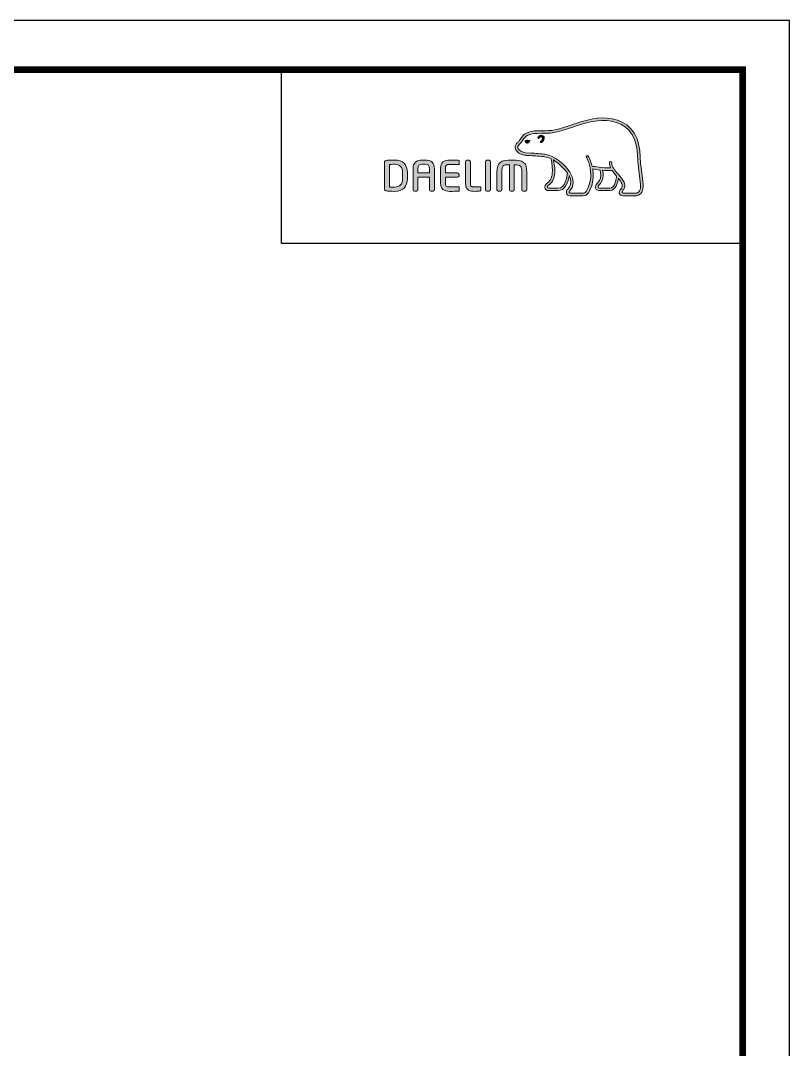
# Model space of a CAD drawing. Header units: millimetres. Extents: x 2696 to 3673, y 598 to 1313.
# Drawn here: x 3412.7 to 3672.9, y 965.2 to 1313.3 of the extents above; entities that cross this region are included whole.
import ezdxf

# ---------------------------------------------------------------- set-up
doc = ezdxf.new("R2010")
doc.units = ezdxf.units.MM
doc.layers.add('레이어 1', color=7, linetype='Continuous', lineweight=0)

msp = doc.modelspace()

# ---------------------------------------------------------------- hatches: boundary and pattern name
at = {"layer": '레이어 1'}
h = msp.add_hatch(color=5, dxfattribs=at)
h.dxf.hatch_style = 1
edge = h.paths.add_edge_path(flags=16)
edge.add_spline(control_points=[(3621.95, 1255.35), (3621.53, 1254.87), (3620.99, 1254.87), (3620.97, 1254.87), (3620.97, 1254.87), (3616.69, 1254.87), (3616.69, 1254.87), (3616.53, 1254.87), (3616.41, 1254.91), (3616.33, 1254.99), (3616.26, 1255.05), (3616.23, 1255.15), (3616.23, 1255.27), (3616.23, 1255.51), (3616.41, 1255.73), (3616.6, 1255.97), (3616.77, 1256.19), (3616.94, 1256.4), (3617.03, 1256.66), (3617.26, 1257.29), (3617.24, 1257.96), (3616.96, 1258.56), (3616.45, 1259.63), (3615.7, 1260.47), (3614.98, 1261.29), (3614.98, 1261.29), (3614.73, 1261.56), (3614.73, 1261.56), (3613.78, 1262.61), (3612.81, 1263.7), (3612.73, 1265.18), (3612.71, 1265.47), (3612.58, 1265.65), (3612.39, 1265.64), (3612.39, 1265.64), (3612.11, 1265.51), (3612.11, 1265.51), (3612.03, 1265.43), (3611.99, 1265.3), (3611.99, 1265.16), (3611.99, 1265.16), (3611.99, 1265.11), (3611.99, 1265.11), (3612.03, 1264.58), (3612.16, 1264.05), (3612.38, 1263.51), (3612.38, 1263.51), (3612.4, 1263.45), (3612.4, 1263.45), (3612.4, 1263.45), (3612.34, 1263.45), (3612.34, 1263.45), (3609.6, 1263.34), (3606.9, 1263.86), (3606.11, 1264.05), (3605.62, 1266.02), (3604.83, 1267.32), (3604.79, 1267.38), (3604.73, 1267.48), (3604.63, 1267.56), (3604.54, 1267.59), (3604.54, 1267.59), (3604.31, 1267.55), (3604.28, 1267.55), (3604.26, 1267.52), (3604.22, 1267.46), (3604.13, 1267.34), (3604.13, 1267.34), (3604.12, 1267.25), (3604.12, 1267.25), (3604.12, 1267.25), (3604.19, 1266.99), (3604.19, 1266.99), (3604.25, 1266.89), (3605.66, 1264.41), (3605.66, 1261.14), (3605.66, 1259.12), (3605.13, 1257.21), (3604.08, 1255.47), (3603.83, 1255.06), (3603.5, 1254.87), (3603.01, 1254.87), (3603.01, 1254.87), (3598.79, 1254.87), (3598.79, 1254.87), (3598.65, 1254.87), (3598.36, 1254.97), (3598.36, 1255.27), (3598.36, 1255.44), (3598.52, 1255.72), (3598.78, 1256.01), (3600.54, 1257.97), (3599.52, 1261.03), (3597.83, 1263.04), (3596.2, 1264.99), (3593.54, 1267.43), (3590.13, 1268.04), (3588.92, 1268.25), (3586.93, 1268.37), (3585.33, 1268.47), (3585.33, 1268.47), (3583.7, 1268.56), (3583.7, 1268.56), (3582.87, 1268.63), (3581.49, 1269.14), (3581.07, 1269.93), (3580.9, 1270.26), (3580.92, 1270.59), (3581.14, 1270.98), (3581.28, 1271.21), (3581.47, 1271.41), (3581.71, 1271.65), (3581.98, 1271.92), (3582.25, 1272.2), (3582.47, 1272.57), (3582.47, 1272.57), (3582.53, 1272.68), (3582.53, 1272.68), (3583.34, 1274.24), (3585.02, 1275.07), (3587.52, 1275.13), (3587.52, 1275.13), (3588.93, 1275.15), (3588.93, 1275.15), (3590.48, 1275.16), (3592.23, 1275.16), (3593.68, 1275.48), (3595.7, 1275.91), (3597.73, 1276.61), (3599.53, 1277.22), (3599.53, 1277.22), (3599.59, 1277.24), (3599.59, 1277.24), (3601.8, 1277.99), (3604.1, 1278.78), (3606.44, 1279.16), (3610.2, 1279.78), (3615.35, 1279.76), (3618.6, 1276.12), (3620.09, 1274.44), (3621.02, 1272.12), (3621.34, 1269.23), (3621.34, 1269.23), (3621.32, 1269.24), (3621.31, 1269.25), (3621.34, 1269.19), (3621.36, 1268.87), (3621.5, 1267.03), (3621.53, 1266.15), (3621.58, 1265.23), (3621.81, 1263.54), (3621.81, 1263.54), (3622.46, 1257.87), (3622.46, 1257.87), (3622.46, 1257.87), (3622.5, 1257.18), (3622.5, 1257.18), (3622.5, 1256.37), (3622.32, 1255.75), (3621.95, 1255.35)], knot_values=[0, 0, 0, 0, 1, 1, 1, 2, 2, 2, 3, 3, 3, 4, 4, 4, 5, 5, 5, 6, 6, 6, 7, 7, 7, 8, 8, 8, 9, 9, 9, 10, 10, 10, 11, 11, 11, 12, 12, 12, 13, 13, 13, 14, 14, 14, 15, 15, 15, 16, 16, 16, 17, 17, 17, 18, 18, 18, 19, 19, 19, 20, 20, 20, 21, 21, 21, 22, 22, 22, 23, 23, 23, 24, 24, 24, 25, 25, 25, 26, 26, 26, 27, 27, 27, 28, 28, 28, 29, 29, 29, 30, 30, 30, 31, 31, 31, 32, 32, 32, 33, 33, 33, 34, 34, 34, 35, 35, 35, 36, 36, 36, 37, 37, 37, 38, 38, 38, 39, 39, 39, 40, 40, 40, 41, 41, 41, 42, 42, 42, 43, 43, 43, 44, 44, 44, 45, 45, 45, 46, 46, 46, 47, 47, 47, 48, 48, 48, 49, 49, 49, 50, 50, 50, 51, 51, 51, 52, 52, 52, 53, 53, 53, 53], degree=3, periodic=0)
edge = h.paths.add_edge_path(flags=16)
edge.add_spline(control_points=[(3612.05, 1256.57), (3612.05, 1256.57), (3608.56, 1256.57), (3608.56, 1256.57), (3608.3, 1256.57), (3608.1, 1256.78), (3608.1, 1257.04), (3608.1, 1257.22), (3608.26, 1257.46), (3608.41, 1257.62), (3609.12, 1258.3), (3609.84, 1259.23), (3609.84, 1261.01), (3609.84, 1261.01), (3609.8, 1261.82), (3609.8, 1261.82), (3609.8, 1261.82), (3609.67, 1262.61), (3609.67, 1262.61), (3609.67, 1262.61), (3609.66, 1262.66), (3609.66, 1262.66), (3609.66, 1262.66), (3609.71, 1262.65), (3609.71, 1262.65), (3610.36, 1262.61), (3611.63, 1262.54), (3612.84, 1262.59), (3613.15, 1262.11), (3613.64, 1261.48), (3614.37, 1260.64), (3614.33, 1260.22), (3613.99, 1256.57), (3612.05, 1256.57)], knot_values=[0, 0, 0, 0, 1, 1, 1, 2, 2, 2, 3, 3, 3, 4, 4, 4, 5, 5, 5, 6, 6, 6, 7, 7, 7, 8, 8, 8, 9, 9, 9, 10, 10, 10, 11, 11, 11, 11], degree=3, periodic=0)
edge = h.paths.add_edge_path(flags=16)
edge.add_spline(control_points=[(3594.52, 1256.57), (3594.52, 1256.57), (3591.46, 1256.57), (3591.46, 1256.57), (3591.23, 1256.57), (3590.98, 1256.76), (3590.98, 1257.04), (3590.98, 1257.21), (3591.12, 1257.42), (3591.38, 1257.63), (3592.16, 1258.25), (3593.33, 1259.18), (3593.46, 1261.77), (3593.46, 1261.77), (3593.48, 1262.47), (3593.48, 1262.47), (3593.48, 1263.57), (3593.23, 1264.89), (3592.99, 1266.08), (3592.99, 1266.08), (3592.95, 1266.2), (3592.95, 1266.2), (3592.95, 1266.2), (3593.05, 1266.12), (3593.05, 1266.12), (3593.51, 1265.84), (3596.01, 1264.14), (3597.79, 1261.64), (3597.64, 1260.45), (3596.97, 1256.57), (3594.52, 1256.57)], knot_values=[0, 0, 0, 0, 1, 1, 1, 2, 2, 2, 3, 3, 3, 4, 4, 4, 5, 5, 5, 6, 6, 6, 7, 7, 7, 8, 8, 8, 9, 9, 9, 10, 10, 10, 10], degree=3, periodic=0)
edge = h.paths.add_edge_path()
edge.add_spline(control_points=[(3623.33, 1257.96), (3623.33, 1257.96), (3622.67, 1263.66), (3622.67, 1263.66), (3622.43, 1265.36), (3622.4, 1266.26), (3622.37, 1267.07), (3622.37, 1267.07), (3622.21, 1269.32), (3622.21, 1269.32), (3621.86, 1272.39), (3620.87, 1274.88), (3619.25, 1276.69), (3615.74, 1280.63), (3610.27, 1280.67), (3606.3, 1280.02), (3603.86, 1279.61), (3601.53, 1278.82), (3599.28, 1278.05), (3599.28, 1278.05), (3599.21, 1278.02), (3599.21, 1278.02), (3597.45, 1277.42), (3595.45, 1276.74), (3593.49, 1276.32), (3592.14, 1276.03), (3590.46, 1276.02), (3588.97, 1276.01), (3588.97, 1276.01), (3587.49, 1276), (3587.49, 1276), (3584.66, 1275.93), (3582.73, 1274.94), (3581.75, 1273.08), (3581.75, 1273.08), (3581.71, 1273), (3581.71, 1273), (3581.55, 1272.72), (3581.31, 1272.48), (3581.1, 1272.26), (3580.86, 1272.02), (3580.59, 1271.76), (3580.39, 1271.41), (3580.19, 1271.07), (3580.08, 1270.72), (3580.08, 1270.37), (3580.08, 1270.08), (3580.16, 1269.8), (3580.3, 1269.53), (3580.9, 1268.39), (3582.62, 1267.78), (3583.65, 1267.7), (3583.65, 1267.7), (3585.16, 1267.61), (3585.19, 1267.6), (3586.7, 1267.52), (3588.77, 1267.4), (3589.98, 1267.19), (3590.68, 1267.06), (3591.48, 1266.81), (3592.22, 1266.46), (3592.27, 1266.27), (3592.66, 1264.56), (3592.66, 1262.47), (3592.66, 1262.47), (3592.64, 1261.8), (3592.64, 1261.8), (3592.53, 1259.59), (3591.57, 1258.82), (3590.86, 1258.26), (3590.79, 1258.2), (3590.16, 1257.68), (3590.12, 1257.05), (3590.08, 1256.69), (3590.18, 1256.37), (3590.4, 1256.14), (3590.63, 1255.88), (3590.99, 1255.76), (3591.46, 1255.76), (3591.46, 1255.76), (3594.52, 1255.76), (3594.52, 1255.76), (3596.82, 1255.76), (3597.95, 1258.23), (3598.3, 1260.54), (3598.3, 1260.54), (3598.31, 1260.87), (3598.31, 1260.87), (3598.31, 1260.87), (3598.4, 1260.7), (3598.4, 1260.7), (3598.69, 1260.05), (3598.87, 1259.27), (3598.87, 1258.68), (3598.87, 1257.85), (3598.62, 1257.13), (3598.13, 1256.59), (3598.01, 1256.47), (3597.39, 1255.83), (3597.39, 1255.19), (3597.39, 1255.19), (3597.4, 1255.09), (3597.4, 1255.09), (3597.49, 1254.34), (3598.09, 1254), (3598.66, 1254), (3598.66, 1254), (3603.01, 1254), (3603.01, 1254), (3603.8, 1254), (3604.43, 1254.36), (3604.83, 1255.03), (3605.94, 1256.87), (3606.5, 1258.87), (3606.5, 1260.97), (3606.5, 1261.62), (3606.44, 1262.32), (3606.32, 1263.05), (3606.32, 1263.05), (3606.31, 1263.11), (3606.31, 1263.11), (3606.31, 1263.11), (3606.37, 1263.09), (3606.37, 1263.09), (3606.89, 1262.99), (3607.73, 1262.85), (3608.78, 1262.73), (3608.78, 1262.73), (3608.81, 1262.73), (3608.81, 1262.73), (3608.81, 1262.73), (3608.95, 1261.93), (3608.95, 1261.93), (3608.95, 1261.93), (3608.98, 1261.74), (3608.98, 1261.74), (3608.98, 1261.74), (3609.02, 1261.03), (3609.02, 1261.03), (3609.02, 1259.34), (3608.25, 1258.6), (3607.83, 1258.2), (3607.83, 1258.2), (3607.25, 1257.61), (3607.19, 1257.09), (3607.19, 1257.09), (3607.17, 1256.93), (3607.17, 1256.93), (3607.17, 1256.77), (3607.21, 1256.45), (3607.5, 1256.15), (3607.75, 1255.89), (3608.14, 1255.76), (3608.66, 1255.76), (3608.66, 1255.76), (3612.05, 1255.76), (3612.05, 1255.76), (3614.11, 1255.76), (3614.73, 1258.38), (3614.98, 1259.85), (3614.98, 1259.85), (3615, 1260), (3615, 1260), (3615, 1260), (3615.08, 1259.89), (3615.08, 1259.89), (3615.55, 1259.28), (3615.97, 1258.6), (3616.17, 1258.18), (3616.28, 1257.97), (3616.33, 1257.72), (3616.33, 1257.48), (3616.33, 1257.48), (3616.26, 1256.99), (3616.26, 1256.99), (3616.18, 1256.72), (3615.99, 1256.48), (3615.82, 1256.24), (3615.55, 1255.9), (3615.29, 1255.55), (3615.29, 1255.12), (3615.29, 1255.12), (3615.31, 1254.88), (3615.31, 1254.88), (3615.43, 1254.32), (3615.89, 1254), (3616.6, 1254), (3616.6, 1254), (3620.97, 1254), (3620.97, 1254), (3621.06, 1254), (3621.91, 1254.03), (3622.58, 1254.75), (3623.11, 1255.32), (3623.37, 1256.12), (3623.37, 1257.17), (3623.37, 1257.17), (3623.33, 1257.95), (3623.33, 1257.96)], knot_values=[0, 0, 0, 0, 1, 1, 1, 2, 2, 2, 3, 3, 3, 4, 4, 4, 5, 5, 5, 6, 6, 6, 7, 7, 7, 8, 8, 8, 9, 9, 9, 10, 10, 10, 11, 11, 11, 12, 12, 12, 13, 13, 13, 14, 14, 14, 15, 15, 15, 16, 16, 16, 17, 17, 17, 18, 18, 18, 19, 19, 19, 20, 20, 20, 21, 21, 21, 22, 22, 22, 23, 23, 23, 24, 24, 24, 25, 25, 25, 26, 26, 26, 27, 27, 27, 28, 28, 28, 29, 29, 29, 30, 30, 30, 31, 31, 31, 32, 32, 32, 33, 33, 33, 34, 34, 34, 35, 35, 35, 36, 36, 36, 37, 37, 37, 38, 38, 38, 39, 39, 39, 40, 40, 40, 41, 41, 41, 42, 42, 42, 43, 43, 43, 44, 44, 44, 45, 45, 45, 46, 46, 46, 47, 47, 47, 48, 48, 48, 49, 49, 49, 50, 50, 50, 51, 51, 51, 52, 52, 52, 53, 53, 53, 54, 54, 54, 55, 55, 55, 56, 56, 56, 57, 57, 57, 58, 58, 58, 59, 59, 59, 60, 60, 60, 61, 61, 61, 62, 62, 62, 63, 63, 63, 64, 64, 64, 65, 65, 65, 66, 66, 66, 66], degree=3, periodic=0)
edge = h.paths.add_edge_path(flags=0)
edge.add_spline(control_points=[(3583.57, 1272.68), (3583.57, 1272.68), (3584.21, 1272.96), (3584.99, 1272.66), (3584.99, 1272.66), (3585.09, 1272.62), (3584.96, 1272.44), (3584.58, 1271.92), (3584.2, 1271.81), (3584.2, 1271.81), (3584.2, 1271.81), (3583.93, 1271.72), (3583.78, 1271.9), (3583.47, 1272.27), (3583.46, 1272.48), (3583.46, 1272.48), (3583.46, 1272.48), (3583.43, 1272.64), (3583.57, 1272.68)], knot_values=[0, 0, 0, 0, 1, 1, 1, 2, 2, 2, 3, 3, 3, 4, 4, 4, 5, 5, 5, 6, 6, 6, 6], degree=3, periodic=0)
edge = h.paths.add_edge_path(flags=0)
edge.add_spline(control_points=[(3587.76, 1273.84), (3587.67, 1273.74), (3587.66, 1273.57), (3587.76, 1273.48), (3587.86, 1273.39), (3588.03, 1273.41), (3588.12, 1273.51), (3588.17, 1273.57), (3588.69, 1274.19), (3589.14, 1273.87), (3589.31, 1273.75), (3589.38, 1273.58), (3589.35, 1273.37), (3589.31, 1273.02), (3589.01, 1272.63), (3588.8, 1272.49), (3588.68, 1272.42), (3588.61, 1272.27), (3588.66, 1272.14), (3588.72, 1272.02), (3588.88, 1271.98), (3589, 1272.04), (3589.38, 1272.22), (3589.85, 1272.82), (3589.92, 1273.38), (3589.96, 1273.77), (3589.79, 1274.09), (3589.47, 1274.31), (3588.8, 1274.78), (3588.04, 1274.15), (3587.76, 1273.84)], knot_values=[0, 0, 0, 0, 1, 1, 1, 2, 2, 2, 3, 3, 3, 4, 4, 4, 5, 5, 5, 6, 6, 6, 7, 7, 7, 8, 8, 8, 9, 9, 9, 10, 10, 10, 10], degree=3, periodic=0)
edge = h.paths.add_edge_path(flags=0)
edge.add_spline(control_points=[(3587.68, 1273.38), (3587.68, 1273.38), (3587.68, 1273.38), (3587.68, 1273.38), (3587.68, 1273.38), (3587.68, 1273.38), (3587.68, 1273.38)], knot_values=[0, 0, 0, 0, 1, 1, 1, 2, 2, 2, 2], degree=3, periodic=0)
h = msp.add_hatch(color=5, dxfattribs=at)
h.dxf.hatch_style = 2
edge = h.paths.add_edge_path()
edge.add_spline(control_points=[(3587.76, 1273.84), (3587.67, 1273.74), (3587.66, 1273.57), (3587.76, 1273.48), (3587.86, 1273.39), (3588.03, 1273.41), (3588.12, 1273.51), (3588.17, 1273.57), (3588.69, 1274.19), (3589.14, 1273.87), (3589.31, 1273.75), (3589.38, 1273.58), (3589.35, 1273.37), (3589.31, 1273.02), (3589.01, 1272.63), (3588.8, 1272.49), (3588.68, 1272.42), (3588.61, 1272.27), (3588.66, 1272.14), (3588.72, 1272.02), (3588.88, 1271.98), (3589, 1272.04), (3589.38, 1272.22), (3589.85, 1272.82), (3589.92, 1273.38), (3589.96, 1273.77), (3589.79, 1274.09), (3589.47, 1274.31), (3588.8, 1274.78), (3588.04, 1274.15), (3587.76, 1273.84)], knot_values=[0, 0, 0, 0, 1, 1, 1, 2, 2, 2, 3, 3, 3, 4, 4, 4, 5, 5, 5, 6, 6, 6, 7, 7, 7, 8, 8, 8, 9, 9, 9, 10, 10, 10, 10], degree=3, periodic=0)
h = msp.add_hatch(color=5, dxfattribs=at)
h.dxf.hatch_style = 2
edge = h.paths.add_edge_path()
edge.add_spline(control_points=[(3583.57, 1272.68), (3583.57, 1272.68), (3584.21, 1272.96), (3584.99, 1272.66), (3584.99, 1272.66), (3585.09, 1272.62), (3584.96, 1272.44), (3584.58, 1271.92), (3584.2, 1271.81), (3584.2, 1271.81), (3584.2, 1271.81), (3583.93, 1271.72), (3583.78, 1271.9), (3583.47, 1272.27), (3583.46, 1272.48), (3583.46, 1272.48), (3583.46, 1272.48), (3583.43, 1272.64), (3583.57, 1272.68)], knot_values=[0, 0, 0, 0, 1, 1, 1, 2, 2, 2, 3, 3, 3, 4, 4, 4, 5, 5, 5, 6, 6, 6, 6], degree=3, periodic=0)
h = msp.add_hatch(color=5, dxfattribs=at)
h.dxf.hatch_style = 2
edge = h.paths.add_edge_path()
edge.add_spline(control_points=[(3541.96, 1259.9), (3541.96, 1257.91), (3541.05, 1256.94), (3539.18, 1256.94), (3539.18, 1256.94), (3537.9, 1256.96), (3537.57, 1256.97), (3537.57, 1256.97), (3537.57, 1264.6), (3537.57, 1264.6), (3538.23, 1264.66), (3539.17, 1264.68), (3539.18, 1264.68), (3541.1, 1264.68), (3541.96, 1263.76), (3541.96, 1261.72), (3541.96, 1261.72), (3541.96, 1259.9), (3541.96, 1259.9)], knot_values=[0, 0, 0, 0, 1, 1, 1, 2, 2, 2, 3, 3, 3, 4, 4, 4, 5, 5, 5, 6, 6, 6, 6], degree=3, periodic=0)
edge = h.paths.add_edge_path()
edge.add_spline(control_points=[(3539.18, 1266.11), (3538.14, 1266.11), (3536.8, 1266.05), (3536.36, 1265.97), (3536.08, 1265.93), (3535.9, 1265.72), (3535.9, 1265.45), (3535.9, 1265.45), (3535.9, 1256.17), (3535.9, 1256.17), (3535.9, 1255.88), (3536.08, 1255.68), (3536.37, 1255.64), (3536.79, 1255.57), (3538.13, 1255.51), (3539.18, 1255.51), (3542.08, 1255.51), (3543.61, 1257.03), (3543.61, 1259.9), (3543.61, 1259.9), (3543.61, 1261.72), (3543.61, 1261.72), (3543.61, 1264.59), (3542.08, 1266.11), (3539.18, 1266.11)], knot_values=[0, 0, 0, 0, 1, 1, 1, 2, 2, 2, 3, 3, 3, 4, 4, 4, 5, 5, 5, 6, 6, 6, 7, 7, 7, 8, 8, 8, 8], degree=3, periodic=0)
h = msp.add_hatch(color=5, dxfattribs=at)
h.dxf.hatch_style = 2
edge = h.paths.add_edge_path()
edge.add_spline(control_points=[(3551.08, 1261.73), (3551.08, 1261.73), (3547.17, 1261.73), (3547.17, 1261.73), (3547.17, 1261.88), (3547.17, 1263.12), (3547.17, 1263.12), (3547.17, 1264.43), (3547.56, 1264.65), (3548.72, 1264.65), (3548.72, 1264.65), (3549.53, 1264.65), (3549.53, 1264.65), (3550.69, 1264.65), (3551.08, 1264.43), (3551.08, 1263.12), (3551.08, 1263.12), (3551.08, 1261.88), (3551.08, 1261.73)], knot_values=[0, 0, 0, 0, 1, 1, 1, 2, 2, 2, 3, 3, 3, 4, 4, 4, 5, 5, 5, 6, 6, 6, 6], degree=3, periodic=0)
edge = h.paths.add_edge_path()
edge.add_spline(control_points=[(3549.53, 1266.11), (3549.53, 1266.11), (3548.72, 1266.11), (3548.72, 1266.11), (3546.51, 1266.11), (3545.52, 1265.19), (3545.52, 1263.12), (3545.52, 1263.12), (3545.52, 1256.06), (3545.52, 1256.06), (3545.52, 1255.81), (3545.72, 1255.6), (3545.96, 1255.6), (3545.96, 1255.6), (3546.73, 1255.6), (3546.73, 1255.6), (3547.01, 1255.6), (3547.17, 1255.84), (3547.17, 1256.06), (3547.17, 1256.06), (3547.17, 1260.12), (3547.17, 1260.28), (3547.17, 1260.28), (3551.08, 1260.28), (3551.08, 1260.28), (3551.08, 1260.12), (3551.08, 1256.06), (3551.08, 1256.06), (3551.08, 1255.81), (3551.28, 1255.6), (3551.52, 1255.6), (3551.52, 1255.6), (3552.29, 1255.6), (3552.29, 1255.6), (3552.55, 1255.6), (3552.73, 1255.84), (3552.73, 1256.06), (3552.73, 1256.06), (3552.73, 1263.12), (3552.73, 1263.12), (3552.73, 1265.19), (3551.75, 1266.11), (3549.53, 1266.11)], knot_values=[0, 0, 0, 0, 1, 1, 1, 2, 2, 2, 3, 3, 3, 4, 4, 4, 5, 5, 5, 6, 6, 6, 7, 7, 7, 8, 8, 8, 9, 9, 9, 10, 10, 10, 11, 11, 11, 12, 12, 12, 13, 13, 13, 14, 14, 14, 14], degree=3, periodic=0)
h = msp.add_hatch(color=5, dxfattribs=at)
h.dxf.hatch_style = 2
edge = h.paths.add_edge_path()
edge.add_spline(control_points=[(3554.83, 1263.41), (3554.83, 1263.41), (3554.83, 1258.21), (3554.83, 1258.21), (3554.83, 1256.39), (3555.87, 1255.51), (3558.01, 1255.51), (3558.95, 1255.51), (3560.24, 1255.53), (3560.75, 1255.57), (3560.74, 1255.57), (3561, 1255.6), (3561, 1255.6), (3561, 1255.6), (3561.07, 1255.61), (3561.07, 1255.61), (3561.07, 1255.61), (3561.07, 1257), (3561.07, 1257), (3561.07, 1257), (3558.02, 1257), (3558.02, 1257), (3556.49, 1257), (3556.49, 1257.43), (3556.49, 1258.21), (3556.49, 1258.21), (3556.49, 1260.14), (3556.49, 1260.29), (3556.65, 1260.29), (3560.59, 1260.29), (3560.59, 1260.29), (3560.85, 1260.29), (3561.06, 1260.49), (3561.06, 1260.75), (3561.06, 1260.75), (3561.06, 1261.26), (3561.06, 1261.26), (3561.06, 1261.52), (3560.85, 1261.72), (3560.59, 1261.72), (3560.59, 1261.72), (3556.65, 1261.72), (3556.49, 1261.72), (3556.49, 1261.87), (3556.49, 1263.41), (3556.49, 1263.41), (3556.49, 1264.19), (3556.49, 1264.62), (3558.02, 1264.62), (3558.02, 1264.62), (3561.07, 1264.61), (3561.07, 1264.61), (3561.07, 1264.61), (3561.07, 1265.99), (3561.07, 1265.99), (3561.07, 1265.99), (3560.75, 1266.03), (3560.75, 1266.03), (3560.15, 1266.08), (3558.77, 1266.11), (3558.01, 1266.11), (3555.87, 1266.11), (3554.83, 1265.23), (3554.83, 1263.41)], knot_values=[0, 0, 0, 0, 1, 1, 1, 2, 2, 2, 3, 3, 3, 4, 4, 4, 5, 5, 5, 6, 6, 6, 7, 7, 7, 8, 8, 8, 9, 9, 9, 10, 10, 10, 11, 11, 11, 12, 12, 12, 13, 13, 13, 14, 14, 14, 15, 15, 15, 16, 16, 16, 17, 17, 17, 18, 18, 18, 19, 19, 19, 20, 20, 20, 21, 21, 21, 21], degree=3, periodic=0)
h = msp.add_hatch(color=5, dxfattribs=at)
h.dxf.hatch_style = 2
edge = h.paths.add_edge_path()
edge.add_spline(control_points=[(3563.72, 1266.01), (3563.47, 1266.01), (3563.25, 1265.8), (3563.25, 1265.55), (3563.25, 1265.55), (3563.25, 1258.21), (3563.25, 1258.21), (3563.25, 1255.82), (3564.89, 1255.51), (3566.31, 1255.51), (3567.35, 1255.51), (3567.62, 1255.55), (3567.93, 1255.6), (3567.93, 1255.6), (3568.11, 1255.63), (3568.11, 1255.63), (3568.11, 1255.63), (3568.35, 1255.66), (3568.35, 1255.66), (3568.35, 1255.66), (3568.42, 1255.67), (3568.42, 1255.67), (3568.42, 1255.67), (3568.42, 1257), (3568.42, 1257), (3568.42, 1257), (3566.32, 1257), (3566.32, 1257), (3564.91, 1257), (3564.91, 1257.53), (3564.91, 1258.05), (3564.91, 1258.05), (3564.91, 1265.55), (3564.91, 1265.55), (3564.91, 1265.8), (3564.69, 1266.01), (3564.44, 1266.01), (3564.44, 1266.01), (3563.72, 1266.01), (3563.72, 1266.01)], knot_values=[0, 0, 0, 0, 1, 1, 1, 2, 2, 2, 3, 3, 3, 4, 4, 4, 5, 5, 5, 6, 6, 6, 7, 7, 7, 8, 8, 8, 9, 9, 9, 10, 10, 10, 11, 11, 11, 12, 12, 12, 13, 13, 13, 13], degree=3, periodic=0)
h = msp.add_hatch(color=5, dxfattribs=at)
h.dxf.hatch_style = 2
edge = h.paths.add_edge_path()
edge.add_spline(control_points=[(3570.47, 1266.01), (3570.19, 1266.01), (3570.03, 1265.79), (3570.03, 1265.57), (3570.03, 1265.57), (3570.03, 1256.06), (3570.03, 1256.06), (3570.03, 1255.81), (3570.23, 1255.6), (3570.47, 1255.6), (3570.47, 1255.6), (3571.24, 1255.6), (3571.24, 1255.6), (3571.52, 1255.6), (3571.68, 1255.84), (3571.68, 1256.06), (3571.68, 1256.06), (3571.68, 1265.57), (3571.68, 1265.57), (3571.68, 1265.82), (3571.49, 1266.01), (3571.24, 1266.01), (3571.24, 1266.01), (3570.47, 1266.01), (3570.47, 1266.01)], knot_values=[0, 0, 0, 0, 1, 1, 1, 2, 2, 2, 3, 3, 3, 4, 4, 4, 5, 5, 5, 6, 6, 6, 7, 7, 7, 8, 8, 8, 8], degree=3, periodic=0)
h = msp.add_hatch(color=5, dxfattribs=at)
h.dxf.hatch_style = 2
edge = h.paths.add_edge_path()
edge.add_spline(control_points=[(3573.9, 1261.91), (3573.9, 1261.91), (3573.9, 1256.06), (3573.9, 1256.06), (3573.9, 1255.81), (3574.1, 1255.6), (3574.35, 1255.6), (3574.35, 1255.6), (3575.13, 1255.6), (3575.13, 1255.6), (3575.41, 1255.6), (3575.57, 1255.84), (3575.57, 1256.06), (3575.57, 1256.06), (3575.57, 1261.77), (3575.57, 1261.77), (3575.57, 1264.28), (3576, 1264.53), (3578.13, 1264.53), (3578.13, 1264.38), (3578.13, 1256.06), (3578.13, 1256.06), (3578.13, 1255.8), (3578.31, 1255.6), (3578.56, 1255.6), (3578.56, 1255.6), (3579.33, 1255.6), (3579.33, 1255.6), (3579.61, 1255.6), (3579.77, 1255.84), (3579.77, 1256.06), (3579.77, 1256.06), (3579.77, 1264.35), (3579.77, 1264.52), (3580.77, 1264.51), (3581.47, 1264.43), (3581.85, 1264.05), (3582.25, 1263.66), (3582.32, 1262.91), (3582.32, 1261.77), (3582.32, 1261.77), (3582.32, 1256.06), (3582.32, 1256.06), (3582.32, 1255.81), (3582.53, 1255.6), (3582.77, 1255.6), (3582.77, 1255.6), (3583.55, 1255.6), (3583.55, 1255.6), (3583.83, 1255.6), (3584, 1255.84), (3584, 1256.06), (3584, 1256.06), (3584, 1261.91), (3584, 1261.91), (3584, 1265.46), (3582.74, 1266.06), (3578.96, 1266.06), (3575.17, 1266.06), (3573.9, 1265.46), (3573.9, 1261.91)], knot_values=[0, 0, 0, 0, 1, 1, 1, 2, 2, 2, 3, 3, 3, 4, 4, 4, 5, 5, 5, 6, 6, 6, 7, 7, 7, 8, 8, 8, 9, 9, 9, 10, 10, 10, 11, 11, 11, 12, 12, 12, 13, 13, 13, 14, 14, 14, 15, 15, 15, 16, 16, 16, 17, 17, 17, 18, 18, 18, 19, 19, 19, 20, 20, 20, 20], degree=3, periodic=0)

# ---------------------------------------------------------------- linework, layer by layer
at = {"color": 5, "ltscale": 0.5}
msp.add_line((3501.02, 1237.9), (3501.02, 1296.68), dxfattribs=at)
at = {"color": 5}
msp.add_line((3594.39, 1255.76), (3594.39, 1255.76), dxfattribs=at)
at = {"color": 5, "ltscale": 40}
msp.add_line((3657.08, 1237.9), (3501.02, 1237.9), dxfattribs=at)
at = {"ltscale": 0.5}
msp.add_lwpolyline([(2696.38, 597.79), (3672.88, 597.79), (3672.88, 1313.29), (2696.38, 1313.29)], close=True, dxfattribs=at)
at = {"color": 5, "linetype": 'ByBlock', "lineweight": 200, "const_width": 2.25}
msp.add_lwpolyline([(2712.08, 628.43), (3657.08, 628.43), (3657.08, 1296.68), (2712.08, 1296.68)], close=True, dxfattribs=at)
at = {"layer": '레이어 1', "color": 5}
for points, knots in [([(3623.33, 1257.96), (3623.33, 1257.96), (3622.67, 1263.66), (3622.67, 1263.66), (3622.43, 1265.36), (3622.4, 1266.26), (3622.37, 1267.07), (3622.37, 1267.07), (3622.21, 1269.32), (3622.21, 1269.32), (3621.86, 1272.39), (3620.87, 1274.88), (3619.25, 1276.69), (3615.74, 1280.63), (3610.27, 1280.67), (3606.3, 1280.02), (3603.86, 1279.61), (3601.53, 1278.82), (3599.28, 1278.05), (3599.28, 1278.05), (3599.21, 1278.02), (3599.21, 1278.02), (3597.45, 1277.42), (3595.45, 1276.74), (3593.49, 1276.32), (3592.14, 1276.03), (3590.46, 1276.02), (3588.97, 1276.01), (3588.97, 1276.01), (3587.49, 1276), (3587.49, 1276), (3584.66, 1275.93), (3582.73, 1274.94), (3581.75, 1273.08), (3581.75, 1273.08), (3581.71, 1273), (3581.71, 1273), (3581.55, 1272.72), (3581.31, 1272.48), (3581.1, 1272.26), (3580.86, 1272.02), (3580.59, 1271.76), (3580.39, 1271.41), (3580.19, 1271.07), (3580.08, 1270.72), (3580.08, 1270.37), (3580.08, 1270.08), (3580.16, 1269.8), (3580.3, 1269.53), (3580.9, 1268.39), (3582.62, 1267.78), (3583.65, 1267.7), (3583.65, 1267.7), (3585.16, 1267.61), (3585.19, 1267.6), (3586.7, 1267.52), (3588.77, 1267.4), (3589.98, 1267.19), (3590.68, 1267.06), (3591.48, 1266.81), (3592.22, 1266.46), (3592.27, 1266.27), (3592.66, 1264.56), (3592.66, 1262.47), (3592.66, 1262.47), (3592.64, 1261.8), (3592.64, 1261.8), (3592.53, 1259.59), (3591.57, 1258.82), (3590.86, 1258.26), (3590.79, 1258.2), (3590.16, 1257.68), (3590.12, 1257.05), (3590.08, 1256.69), (3590.18, 1256.37), (3590.4, 1256.14), (3590.63, 1255.88), (3590.99, 1255.76), (3591.46, 1255.76), (3591.46, 1255.76), (3594.52, 1255.76), (3594.52, 1255.76), (3596.82, 1255.76), (3597.95, 1258.23), (3598.3, 1260.54), (3598.3, 1260.54), (3598.31, 1260.87), (3598.31, 1260.87), (3598.31, 1260.87), (3598.4, 1260.7), (3598.4, 1260.7), (3598.69, 1260.05), (3598.87, 1259.27), (3598.87, 1258.68), (3598.87, 1257.85), (3598.62, 1257.13), (3598.13, 1256.59), (3598.01, 1256.47), (3597.39, 1255.83), (3597.39, 1255.19), (3597.39, 1255.19), (3597.4, 1255.09), (3597.4, 1255.09), (3597.49, 1254.34), (3598.09, 1254), (3598.66, 1254), (3598.66, 1254), (3603.01, 1254), (3603.01, 1254), (3603.8, 1254), (3604.43, 1254.36), (3604.83, 1255.03), (3605.94, 1256.87), (3606.5, 1258.87), (3606.5, 1260.97), (3606.5, 1261.62), (3606.44, 1262.32), (3606.32, 1263.05), (3606.32, 1263.05), (3606.31, 1263.11), (3606.31, 1263.11), (3606.31, 1263.11), (3606.37, 1263.09), (3606.37, 1263.09), (3606.89, 1262.99), (3607.73, 1262.85), (3608.78, 1262.73), (3608.78, 1262.73), (3608.81, 1262.73), (3608.81, 1262.73), (3608.81, 1262.73), (3608.95, 1261.93), (3608.95, 1261.93), (3608.95, 1261.93), (3608.98, 1261.74), (3608.98, 1261.74), (3608.98, 1261.74), (3609.02, 1261.03), (3609.02, 1261.03), (3609.02, 1259.34), (3608.25, 1258.6), (3607.83, 1258.2), (3607.83, 1258.2), (3607.25, 1257.61), (3607.19, 1257.09), (3607.19, 1257.09), (3607.17, 1256.93), (3607.17, 1256.93), (3607.17, 1256.77), (3607.21, 1256.45), (3607.5, 1256.15), (3607.75, 1255.89), (3608.14, 1255.76), (3608.66, 1255.76), (3608.66, 1255.76), (3612.05, 1255.76), (3612.05, 1255.76), (3614.11, 1255.76), (3614.73, 1258.38), (3614.98, 1259.85), (3614.98, 1259.85), (3615, 1260), (3615, 1260), (3615, 1260), (3615.08, 1259.89), (3615.08, 1259.89), (3615.55, 1259.28), (3615.97, 1258.6), (3616.17, 1258.18), (3616.28, 1257.97), (3616.33, 1257.72), (3616.33, 1257.48), (3616.33, 1257.48), (3616.26, 1256.99), (3616.26, 1256.99), (3616.18, 1256.72), (3615.99, 1256.48), (3615.82, 1256.24), (3615.55, 1255.9), (3615.29, 1255.55), (3615.29, 1255.12), (3615.29, 1255.12), (3615.31, 1254.88), (3615.31, 1254.88), (3615.43, 1254.32), (3615.89, 1254), (3616.6, 1254), (3616.6, 1254), (3620.97, 1254), (3620.97, 1254), (3621.06, 1254), (3621.91, 1254.03), (3622.58, 1254.75), (3623.11, 1255.32), (3623.37, 1256.12), (3623.37, 1257.17), (3623.37, 1257.17), (3623.33, 1257.95), (3623.33, 1257.96)], [0, 0, 0, 0, 1, 1, 1, 2, 2, 2, 3, 3, 3, 4, 4, 4, 5, 5, 5, 6, 6, 6, 7, 7, 7, 8, 8, 8, 9, 9, 9, 10, 10, 10, 11, 11, 11, 12, 12, 12, 13, 13, 13, 14, 14, 14, 15, 15, 15, 16, 16, 16, 17, 17, 17, 18, 18, 18, 19, 19, 19, 20, 20, 20, 21, 21, 21, 22, 22, 22, 23, 23, 23, 24, 24, 24, 25, 25, 25, 26, 26, 26, 27, 27, 27, 28, 28, 28, 29, 29, 29, 30, 30, 30, 31, 31, 31, 32, 32, 32, 33, 33, 33, 34, 34, 34, 35, 35, 35, 36, 36, 36, 37, 37, 37, 38, 38, 38, 39, 39, 39, 40, 40, 40, 41, 41, 41, 42, 42, 42, 43, 43, 43, 44, 44, 44, 45, 45, 45, 46, 46, 46, 47, 47, 47, 48, 48, 48, 49, 49, 49, 50, 50, 50, 51, 51, 51, 52, 52, 52, 53, 53, 53, 54, 54, 54, 55, 55, 55, 56, 56, 56, 57, 57, 57, 58, 58, 58, 59, 59, 59, 60, 60, 60, 61, 61, 61, 62, 62, 62, 63, 63, 63, 64, 64, 64, 65, 65, 65, 66, 66, 66, 66]), ([(3587.76, 1273.84), (3587.67, 1273.74), (3587.66, 1273.57), (3587.76, 1273.48), (3587.86, 1273.39), (3588.03, 1273.41), (3588.12, 1273.51), (3588.17, 1273.57), (3588.69, 1274.19), (3589.14, 1273.87), (3589.31, 1273.75), (3589.38, 1273.58), (3589.35, 1273.37), (3589.31, 1273.02), (3589.01, 1272.63), (3588.8, 1272.49), (3588.68, 1272.42), (3588.61, 1272.27), (3588.66, 1272.14), (3588.72, 1272.02), (3588.88, 1271.98), (3589, 1272.04), (3589.38, 1272.22), (3589.85, 1272.82), (3589.92, 1273.38), (3589.96, 1273.77), (3589.79, 1274.09), (3589.47, 1274.31), (3588.8, 1274.78), (3588.04, 1274.15), (3587.76, 1273.84)], [0, 0, 0, 0, 1, 1, 1, 2, 2, 2, 3, 3, 3, 4, 4, 4, 5, 5, 5, 6, 6, 6, 7, 7, 7, 8, 8, 8, 9, 9, 9, 10, 10, 10, 10]), ([(3583.57, 1272.68), (3583.57, 1272.68), (3584.21, 1272.96), (3584.99, 1272.66), (3584.99, 1272.66), (3585.09, 1272.62), (3584.96, 1272.44), (3584.58, 1271.92), (3584.2, 1271.81), (3584.2, 1271.81), (3584.2, 1271.81), (3583.93, 1271.72), (3583.78, 1271.9), (3583.47, 1272.27), (3583.46, 1272.48), (3583.46, 1272.48), (3583.46, 1272.48), (3583.43, 1272.64), (3583.57, 1272.68)], [0, 0, 0, 0, 1, 1, 1, 2, 2, 2, 3, 3, 3, 4, 4, 4, 5, 5, 5, 6, 6, 6, 6]), ([(3587.68, 1273.38), (3587.68, 1273.38), (3587.68, 1273.38), (3587.68, 1273.38), (3587.68, 1273.38), (3587.68, 1273.38), (3587.68, 1273.38)], [0, 0, 0, 0, 1, 1, 1, 2, 2, 2, 2]), ([(3539.18, 1266.11), (3538.14, 1266.11), (3536.8, 1266.05), (3536.36, 1265.97), (3536.08, 1265.93), (3535.9, 1265.72), (3535.9, 1265.45), (3535.9, 1265.45), (3535.9, 1256.17), (3535.9, 1256.17), (3535.9, 1255.88), (3536.08, 1255.68), (3536.37, 1255.64), (3536.79, 1255.57), (3538.13, 1255.51), (3539.18, 1255.51), (3542.08, 1255.51), (3543.61, 1257.03), (3543.61, 1259.9), (3543.61, 1259.9), (3543.61, 1261.72), (3543.61, 1261.72), (3543.61, 1264.59), (3542.08, 1266.11), (3539.18, 1266.11)], [0, 0, 0, 0, 1, 1, 1, 2, 2, 2, 3, 3, 3, 4, 4, 4, 5, 5, 5, 6, 6, 6, 7, 7, 7, 8, 8, 8, 8]), ([(3541.96, 1259.9), (3541.96, 1257.91), (3541.05, 1256.94), (3539.18, 1256.94), (3539.18, 1256.94), (3537.9, 1256.96), (3537.57, 1256.97), (3537.57, 1256.97), (3537.57, 1264.6), (3537.57, 1264.6), (3538.23, 1264.66), (3539.17, 1264.68), (3539.18, 1264.68), (3541.1, 1264.68), (3541.96, 1263.76), (3541.96, 1261.72), (3541.96, 1261.72), (3541.96, 1259.9), (3541.96, 1259.9)], [0, 0, 0, 0, 1, 1, 1, 2, 2, 2, 3, 3, 3, 4, 4, 4, 5, 5, 5, 6, 6, 6, 6]), ([(3549.53, 1266.11), (3549.53, 1266.11), (3548.72, 1266.11), (3548.72, 1266.11), (3546.51, 1266.11), (3545.52, 1265.19), (3545.52, 1263.12), (3545.52, 1263.12), (3545.52, 1256.06), (3545.52, 1256.06), (3545.52, 1255.81), (3545.72, 1255.6), (3545.96, 1255.6), (3545.96, 1255.6), (3546.73, 1255.6), (3546.73, 1255.6), (3547.01, 1255.6), (3547.17, 1255.84), (3547.17, 1256.06), (3547.17, 1256.06), (3547.17, 1260.12), (3547.17, 1260.28), (3547.17, 1260.28), (3551.08, 1260.28), (3551.08, 1260.28), (3551.08, 1260.12), (3551.08, 1256.06), (3551.08, 1256.06), (3551.08, 1255.81), (3551.28, 1255.6), (3551.52, 1255.6), (3551.52, 1255.6), (3552.29, 1255.6), (3552.29, 1255.6), (3552.55, 1255.6), (3552.73, 1255.84), (3552.73, 1256.06), (3552.73, 1256.06), (3552.73, 1263.12), (3552.73, 1263.12), (3552.73, 1265.19), (3551.75, 1266.11), (3549.53, 1266.11)], [0, 0, 0, 0, 1, 1, 1, 2, 2, 2, 3, 3, 3, 4, 4, 4, 5, 5, 5, 6, 6, 6, 7, 7, 7, 8, 8, 8, 9, 9, 9, 10, 10, 10, 11, 11, 11, 12, 12, 12, 13, 13, 13, 14, 14, 14, 14]), ([(3551.08, 1261.73), (3551.08, 1261.73), (3547.17, 1261.73), (3547.17, 1261.73), (3547.17, 1261.88), (3547.17, 1263.12), (3547.17, 1263.12), (3547.17, 1264.43), (3547.56, 1264.65), (3548.72, 1264.65), (3548.72, 1264.65), (3549.53, 1264.65), (3549.53, 1264.65), (3550.69, 1264.65), (3551.08, 1264.43), (3551.08, 1263.12), (3551.08, 1263.12), (3551.08, 1261.88), (3551.08, 1261.73)], [0, 0, 0, 0, 1, 1, 1, 2, 2, 2, 3, 3, 3, 4, 4, 4, 5, 5, 5, 6, 6, 6, 6]), ([(3554.83, 1263.41), (3554.83, 1263.41), (3554.83, 1258.21), (3554.83, 1258.21), (3554.83, 1256.39), (3555.87, 1255.51), (3558.01, 1255.51), (3558.95, 1255.51), (3560.24, 1255.53), (3560.75, 1255.57), (3560.74, 1255.57), (3561, 1255.6), (3561, 1255.6), (3561, 1255.6), (3561.07, 1255.61), (3561.07, 1255.61), (3561.07, 1255.61), (3561.07, 1257), (3561.07, 1257), (3561.07, 1257), (3558.02, 1257), (3558.02, 1257), (3556.49, 1257), (3556.49, 1257.43), (3556.49, 1258.21), (3556.49, 1258.21), (3556.49, 1260.14), (3556.49, 1260.29), (3556.65, 1260.29), (3560.59, 1260.29), (3560.59, 1260.29), (3560.85, 1260.29), (3561.06, 1260.49), (3561.06, 1260.75), (3561.06, 1260.75), (3561.06, 1261.26), (3561.06, 1261.26), (3561.06, 1261.52), (3560.85, 1261.72), (3560.59, 1261.72), (3560.59, 1261.72), (3556.65, 1261.72), (3556.49, 1261.72), (3556.49, 1261.87), (3556.49, 1263.41), (3556.49, 1263.41), (3556.49, 1264.19), (3556.49, 1264.62), (3558.02, 1264.62), (3558.02, 1264.62), (3561.07, 1264.61), (3561.07, 1264.61), (3561.07, 1264.61), (3561.07, 1265.99), (3561.07, 1265.99), (3561.07, 1265.99), (3560.75, 1266.03), (3560.75, 1266.03), (3560.15, 1266.08), (3558.77, 1266.11), (3558.01, 1266.11), (3555.87, 1266.11), (3554.83, 1265.23), (3554.83, 1263.41)], [0, 0, 0, 0, 1, 1, 1, 2, 2, 2, 3, 3, 3, 4, 4, 4, 5, 5, 5, 6, 6, 6, 7, 7, 7, 8, 8, 8, 9, 9, 9, 10, 10, 10, 11, 11, 11, 12, 12, 12, 13, 13, 13, 14, 14, 14, 15, 15, 15, 16, 16, 16, 17, 17, 17, 18, 18, 18, 19, 19, 19, 20, 20, 20, 21, 21, 21, 21]), ([(3563.72, 1266.01), (3563.47, 1266.01), (3563.25, 1265.8), (3563.25, 1265.55), (3563.25, 1265.55), (3563.25, 1258.21), (3563.25, 1258.21), (3563.25, 1255.82), (3564.89, 1255.51), (3566.31, 1255.51), (3567.35, 1255.51), (3567.62, 1255.55), (3567.93, 1255.6), (3567.93, 1255.6), (3568.11, 1255.63), (3568.11, 1255.63), (3568.11, 1255.63), (3568.35, 1255.66), (3568.35, 1255.66), (3568.35, 1255.66), (3568.42, 1255.67), (3568.42, 1255.67), (3568.42, 1255.67), (3568.42, 1257), (3568.42, 1257), (3568.42, 1257), (3566.32, 1257), (3566.32, 1257), (3564.91, 1257), (3564.91, 1257.53), (3564.91, 1258.05), (3564.91, 1258.05), (3564.91, 1265.55), (3564.91, 1265.55), (3564.91, 1265.8), (3564.69, 1266.01), (3564.44, 1266.01), (3564.44, 1266.01), (3563.72, 1266.01), (3563.72, 1266.01)], [0, 0, 0, 0, 1, 1, 1, 2, 2, 2, 3, 3, 3, 4, 4, 4, 5, 5, 5, 6, 6, 6, 7, 7, 7, 8, 8, 8, 9, 9, 9, 10, 10, 10, 11, 11, 11, 12, 12, 12, 13, 13, 13, 13]), ([(3570.47, 1266.01), (3570.19, 1266.01), (3570.03, 1265.79), (3570.03, 1265.57), (3570.03, 1265.57), (3570.03, 1256.06), (3570.03, 1256.06), (3570.03, 1255.81), (3570.23, 1255.6), (3570.47, 1255.6), (3570.47, 1255.6), (3571.24, 1255.6), (3571.24, 1255.6), (3571.52, 1255.6), (3571.68, 1255.84), (3571.68, 1256.06), (3571.68, 1256.06), (3571.68, 1265.57), (3571.68, 1265.57), (3571.68, 1265.82), (3571.49, 1266.01), (3571.24, 1266.01), (3571.24, 1266.01), (3570.47, 1266.01), (3570.47, 1266.01)], [0, 0, 0, 0, 1, 1, 1, 2, 2, 2, 3, 3, 3, 4, 4, 4, 5, 5, 5, 6, 6, 6, 7, 7, 7, 8, 8, 8, 8]), ([(3573.9, 1261.91), (3573.9, 1261.91), (3573.9, 1256.06), (3573.9, 1256.06), (3573.9, 1255.81), (3574.1, 1255.6), (3574.35, 1255.6), (3574.35, 1255.6), (3575.13, 1255.6), (3575.13, 1255.6), (3575.41, 1255.6), (3575.57, 1255.84), (3575.57, 1256.06), (3575.57, 1256.06), (3575.57, 1261.77), (3575.57, 1261.77), (3575.57, 1264.28), (3576, 1264.53), (3578.13, 1264.53), (3578.13, 1264.38), (3578.13, 1256.06), (3578.13, 1256.06), (3578.13, 1255.8), (3578.31, 1255.6), (3578.56, 1255.6), (3578.56, 1255.6), (3579.33, 1255.6), (3579.33, 1255.6), (3579.61, 1255.6), (3579.77, 1255.84), (3579.77, 1256.06), (3579.77, 1256.06), (3579.77, 1264.35), (3579.77, 1264.52), (3580.77, 1264.51), (3581.47, 1264.43), (3581.85, 1264.05), (3582.25, 1263.66), (3582.32, 1262.91), (3582.32, 1261.77), (3582.32, 1261.77), (3582.32, 1256.06), (3582.32, 1256.06), (3582.32, 1255.81), (3582.53, 1255.6), (3582.77, 1255.6), (3582.77, 1255.6), (3583.55, 1255.6), (3583.55, 1255.6), (3583.83, 1255.6), (3584, 1255.84), (3584, 1256.06), (3584, 1256.06), (3584, 1261.91), (3584, 1261.91), (3584, 1265.46), (3582.74, 1266.06), (3578.96, 1266.06), (3575.17, 1266.06), (3573.9, 1265.46), (3573.9, 1261.91)], [0, 0, 0, 0, 1, 1, 1, 2, 2, 2, 3, 3, 3, 4, 4, 4, 5, 5, 5, 6, 6, 6, 7, 7, 7, 8, 8, 8, 9, 9, 9, 10, 10, 10, 11, 11, 11, 12, 12, 12, 13, 13, 13, 14, 14, 14, 15, 15, 15, 16, 16, 16, 17, 17, 17, 18, 18, 18, 19, 19, 19, 20, 20, 20, 20]), ([(3594.52, 1256.57), (3594.52, 1256.57), (3591.46, 1256.57), (3591.46, 1256.57), (3591.23, 1256.57), (3590.98, 1256.76), (3590.98, 1257.04), (3590.98, 1257.21), (3591.12, 1257.42), (3591.38, 1257.63), (3592.16, 1258.25), (3593.33, 1259.18), (3593.46, 1261.77), (3593.46, 1261.77), (3593.48, 1262.47), (3593.48, 1262.47), (3593.48, 1263.57), (3593.23, 1264.89), (3592.99, 1266.08), (3592.99, 1266.08), (3592.95, 1266.2), (3592.95, 1266.2), (3592.95, 1266.2), (3593.05, 1266.12), (3593.05, 1266.12), (3593.51, 1265.84), (3596.01, 1264.14), (3597.79, 1261.64), (3597.64, 1260.45), (3596.97, 1256.57), (3594.52, 1256.57)], [0, 0, 0, 0, 1, 1, 1, 2, 2, 2, 3, 3, 3, 4, 4, 4, 5, 5, 5, 6, 6, 6, 7, 7, 7, 8, 8, 8, 9, 9, 9, 10, 10, 10, 10]), ([(3604.19, 1266.99), (3604.25, 1266.89), (3605.66, 1264.41), (3605.66, 1261.14), (3605.66, 1259.12), (3605.13, 1257.21), (3604.08, 1255.47)], [24, 24, 24, 24, 25, 25, 25, 26, 26, 26, 26]), ([(3612.05, 1256.57), (3612.05, 1256.57), (3608.56, 1256.57), (3608.56, 1256.57), (3608.3, 1256.57), (3608.1, 1256.78), (3608.1, 1257.04), (3608.1, 1257.22), (3608.26, 1257.46), (3608.41, 1257.62), (3609.12, 1258.3), (3609.84, 1259.23), (3609.84, 1261.01), (3609.84, 1261.01), (3609.8, 1261.82), (3609.8, 1261.82), (3609.8, 1261.82), (3609.67, 1262.61), (3609.67, 1262.61), (3609.67, 1262.61), (3609.66, 1262.66), (3609.66, 1262.66), (3609.66, 1262.66), (3609.71, 1262.65), (3609.71, 1262.65), (3610.36, 1262.61), (3611.63, 1262.54), (3612.84, 1262.59), (3613.15, 1262.11), (3613.64, 1261.48), (3614.37, 1260.64), (3614.33, 1260.22), (3613.99, 1256.57), (3612.05, 1256.57)], [0, 0, 0, 0, 1, 1, 1, 2, 2, 2, 3, 3, 3, 4, 4, 4, 5, 5, 5, 6, 6, 6, 7, 7, 7, 8, 8, 8, 9, 9, 9, 10, 10, 10, 11, 11, 11, 11]), ([(3598.79, 1254.87), (3598.65, 1254.87), (3598.36, 1254.97), (3598.36, 1255.27), (3598.36, 1255.44), (3598.52, 1255.72), (3598.78, 1256.01)], [28, 28, 28, 28, 29, 29, 29, 30, 30, 30, 30]), ([(3616.33, 1254.99), (3616.26, 1255.05), (3616.23, 1255.15), (3616.23, 1255.27), (3616.23, 1255.51), (3616.41, 1255.73), (3616.6, 1255.97)], [3, 3, 3, 3, 4, 4, 4, 5, 5, 5, 5])]:
    msp.add_open_spline(points, degree=3, knots=knots, dxfattribs=at)
for points in [[(3599.59, 1277.24), (3601.8, 1277.99), (3604.1, 1278.78), (3606.44, 1279.16)], [(3606.44, 1279.16), (3610.2, 1279.78), (3615.35, 1279.76), (3618.6, 1276.12)], [(3582.53, 1272.68), (3583.34, 1274.24), (3585.02, 1275.07), (3587.52, 1275.13)], [(3587.52, 1275.13), (3587.52, 1275.13), (3588.93, 1275.15), (3588.93, 1275.15)], [(3588.93, 1275.15), (3590.48, 1275.16), (3592.23, 1275.16), (3593.68, 1275.48)], [(3593.68, 1275.48), (3595.7, 1275.91), (3597.73, 1276.61), (3599.53, 1277.22)], [(3599.53, 1277.22), (3599.53, 1277.22), (3599.59, 1277.24), (3599.59, 1277.24)], [(3618.6, 1276.12), (3620.09, 1274.44), (3621.02, 1272.12), (3621.34, 1269.23)], [(3581.07, 1269.93), (3580.9, 1270.26), (3580.92, 1270.59), (3581.14, 1270.98)], [(3581.14, 1270.98), (3581.28, 1271.21), (3581.47, 1271.41), (3581.71, 1271.65)], [(3581.71, 1271.65), (3581.98, 1271.92), (3582.25, 1272.2), (3582.47, 1272.57)], [(3582.47, 1272.57), (3582.47, 1272.57), (3582.53, 1272.68), (3582.53, 1272.68)], [(3583.7, 1268.56), (3582.87, 1268.63), (3581.49, 1269.14), (3581.07, 1269.93)], [(3585.33, 1268.47), (3585.33, 1268.47), (3583.7, 1268.56), (3583.7, 1268.56)], [(3590.13, 1268.04), (3588.92, 1268.25), (3586.93, 1268.37), (3585.33, 1268.47)], [(3597.83, 1263.04), (3596.2, 1264.99), (3593.54, 1267.43), (3590.13, 1268.04)], [(3604.13, 1267.34), (3604.13, 1267.34), (3604.12, 1267.25), (3604.12, 1267.25)], [(3604.12, 1267.25), (3604.12, 1267.25), (3604.19, 1266.99), (3604.19, 1266.99)], [(3604.28, 1267.55), (3604.26, 1267.52), (3604.22, 1267.46), (3604.13, 1267.34)], [(3604.54, 1267.59), (3604.54, 1267.59), (3604.31, 1267.55), (3604.28, 1267.55)], [(3604.79, 1267.38), (3604.73, 1267.48), (3604.63, 1267.56), (3604.54, 1267.59)], [(3606.11, 1264.05), (3605.62, 1266.02), (3604.83, 1267.32), (3604.79, 1267.38)], [(3621.34, 1269.23), (3621.34, 1269.23), (3621.32, 1269.24), (3621.31, 1269.25)], [(3621.31, 1269.25), (3621.34, 1269.19), (3621.36, 1268.87), (3621.5, 1267.03)], [(3612.34, 1263.45), (3609.6, 1263.34), (3606.9, 1263.86), (3606.11, 1264.05)], [(3612.11, 1265.51), (3612.03, 1265.43), (3611.99, 1265.3), (3611.99, 1265.16)], [(3611.99, 1265.16), (3611.99, 1265.16), (3611.99, 1265.11), (3611.99, 1265.11)], [(3611.99, 1265.11), (3612.03, 1264.58), (3612.16, 1264.05), (3612.38, 1263.51)], [(3612.39, 1265.64), (3612.39, 1265.64), (3612.11, 1265.51), (3612.11, 1265.51)], [(3612.73, 1265.18), (3612.71, 1265.47), (3612.58, 1265.65), (3612.39, 1265.64)], [(3614.73, 1261.56), (3613.78, 1262.61), (3612.81, 1263.7), (3612.73, 1265.18)], [(3621.5, 1267.03), (3621.53, 1266.15), (3621.58, 1265.23), (3621.81, 1263.54)], [(3598.78, 1256.01), (3600.54, 1257.97), (3599.52, 1261.03), (3597.83, 1263.04)], [(3612.4, 1263.45), (3612.4, 1263.45), (3612.34, 1263.45), (3612.34, 1263.45)], [(3612.38, 1263.51), (3612.38, 1263.51), (3612.4, 1263.45), (3612.4, 1263.45)], [(3614.98, 1261.29), (3614.98, 1261.29), (3614.73, 1261.56), (3614.73, 1261.56)], [(3616.96, 1258.56), (3616.45, 1259.63), (3615.7, 1260.47), (3614.98, 1261.29)], [(3621.81, 1263.54), (3621.81, 1263.54), (3622.46, 1257.87), (3622.46, 1257.87)], [(3617.03, 1256.66), (3617.26, 1257.29), (3617.24, 1257.96), (3616.96, 1258.56)], [(3622.5, 1257.18), (3622.5, 1256.37), (3622.32, 1255.75), (3621.95, 1255.35)], [(3622.46, 1257.87), (3622.46, 1257.87), (3622.5, 1257.18), (3622.5, 1257.18)], [(3603.01, 1254.87), (3603.01, 1254.87), (3598.79, 1254.87), (3598.79, 1254.87)], [(3604.08, 1255.47), (3603.83, 1255.06), (3603.5, 1254.87), (3603.01, 1254.87)], [(3616.69, 1254.87), (3616.53, 1254.87), (3616.41, 1254.91), (3616.33, 1254.99)], [(3616.6, 1255.97), (3616.77, 1256.19), (3616.94, 1256.4), (3617.03, 1256.66)], [(3620.97, 1254.87), (3620.97, 1254.87), (3616.69, 1254.87), (3616.69, 1254.87)], [(3621.95, 1255.35), (3621.53, 1254.87), (3620.99, 1254.87), (3620.97, 1254.87)]]:
    msp.add_open_spline(points, degree=3, dxfattribs=at)

doc.saveas('drawing.dxf')
